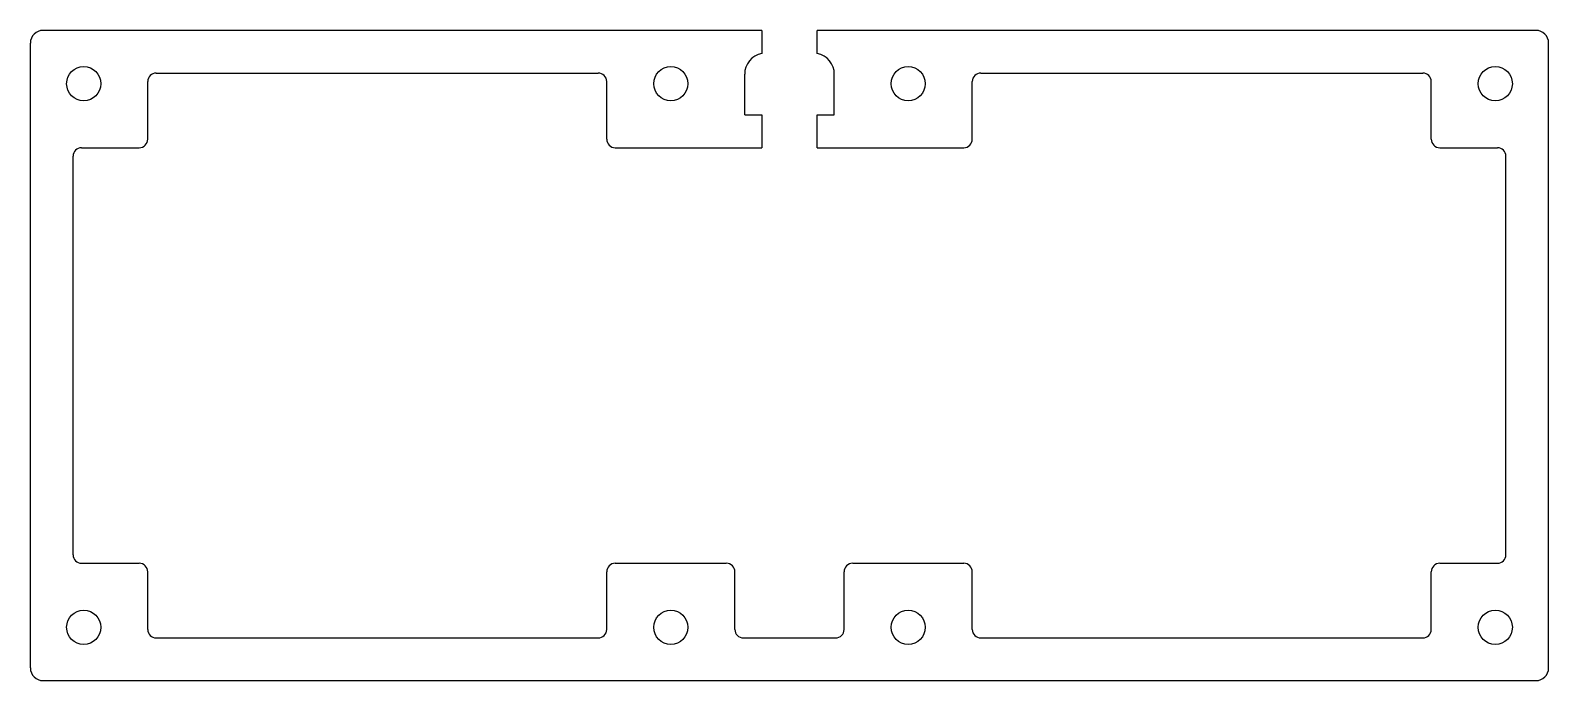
# Model space of a CAD drawing. Header units: metres. Extents: x -178 to 178, y -76 to 76.
import ezdxf

# ---------------------------------------------------------------- set-up
doc = ezdxf.new("R2010")
doc.units = ezdxf.units.M

msp = doc.modelspace()

# ---------------------------------------------------------------- linework, layer by layer
for p, q in [((-6.5, 76.2, 2.5), (-174.8, 76.2, 2.5)), ((-6.5, 76.2, 2.5), (-6.5, 70.8, 2.5)), ((6.5, 70.8, 2.5), (6.5, 76.2, 2.5)), ((174.8, 76.2, 2.5), (6.5, 76.2, 2.5)), ((-177.8, -73.2, 2.5), (-177.8, 73.2, 2.5)), ((177.8, -73.2, 2.5), (177.8, 73.2, 2.5)), ((-150.3, 50.7, 2.5), (-150.3, 64.2, 2.5)), ((-148.3, 66.2, 2.5), (-44.8, 66.2, 2.5)), ((-42.8, 50.7, 2.5), (-42.8, 64.2, 2.5)), ((-10.5, 56.4, 2.5), (-10.5, 65.9, 2.5)), ((10.5, 56.4, 2.5), (10.5, 65.9, 2.5)), ((42.8, 50.7, 2.5), (42.8, 64.2, 2.5)), ((44.8, 66.2, 2.5), (148.3, 66.2, 2.5)), ((150.3, 50.7, 2.5), (150.3, 64.2, 2.5)), ((-10.5, 56.4, 2.5), (-6.5, 56.4, 2.5)), ((-6.5, 56.4, 2.5), (-6.5, 48.65, 2.5)), ((6.5, 48.65, 2.5), (6.5, 56.4, 2.5)), ((6.5, 56.4, 2.5), (10.5, 56.4, 2.5)), ((-167.8, -46.7, 2.5), (-167.8, 46.7, 2.5)), ((-165.8, 48.7, 2.5), (-152.3, 48.7, 2.5)), ((-40.8, 48.7, 2.5), (-20, 48.7, 2.5)), ((-20, 48.65, 2.5), (-20, 48.7, 2.5)), ((-20, 48.65, 2.5), (-6.5, 48.65, 2.5)), ((6.5, 48.65, 2.5), (20, 48.65, 2.5)), ((20, 48.7, 2.5), (40.8, 48.7, 2.5)), ((20, 48.65, 2.5), (20, 48.7, 2.5)), ((152.3, 48.7, 2.5), (165.8, 48.7, 2.5)), ((167.8, -46.7, 2.5), (167.8, 46.7, 2.5)), ((-165.8, -48.7, 2.5), (-152.3, -48.7, 2.5)), ((-40.8, -48.7, 2.5), (-14.8, -48.7, 2.5)), ((14.8, -48.7, 2.5), (40.8, -48.7, 2.5)), ((152.3, -48.7, 2.5), (165.8, -48.7, 2.5)), ((-150.3, -64.2, 2.5), (-150.3, -50.7, 2.5)), ((-42.8, -64.2, 2.5), (-42.8, -50.7, 2.5)), ((-12.8, -64.2, 2.5), (-12.8, -50.7, 2.5)), ((12.8, -64.2, 2.5), (12.8, -50.7, 2.5)), ((42.8, -64.2, 2.5), (42.8, -50.7, 2.5)), ((150.3, -64.2, 2.5), (150.3, -50.7, 2.5)), ((-148.3, -66.2, 2.5), (-44.8, -66.2, 2.5)), ((-10.8, -66.2, 2.5), (10.8, -66.2, 2.5)), ((44.8, -66.2, 2.5), (148.3, -66.2, 2.5)), ((-174.8, -76.2, 2.5), (174.8, -76.2, 2.5))]:
    msp.add_line(p, q)
for centre in [(-165.3, 63.7, 2.5), (-27.8, 63.7, 2.5), (27.8, 63.7, 2.5), (165.3, 63.7, 2.5), (-165.3, -63.7, 2.5), (-27.8, -63.7, 2.5), (27.8, -63.7, 2.5), (165.3, -63.7, 2.5)]:
    msp.add_circle(centre, 4)
for centre, radius, start, end in [((-174.8, 73.2, 2.5), 3, 90, 180), ((174.8, 73.2, 2.5), 3, 0, 90), ((-5.5, 65.9, 2.5), 5, 101.537, 180), ((5.5, 65.9, 2.5), 5, 0, 78.463), ((-148.3, 64.2, 2.5), 2, 90, 180), ((-44.8, 64.2, 2.5), 2, 360, 450), ((44.8, 64.2, 2.5), 2, 90, 180), ((148.3, 64.2, 2.5), 2, 360, 450), ((-152.3, 50.7, 2.5), 2, -90, 0), ((-40.8, 50.7, 2.5), 2, 180, 270), ((40.8, 50.7, 2.5), 2, -90, 0), ((152.3, 50.7, 2.5), 2, 180, 270), ((-165.8, 46.7, 2.5), 2, 90, 180), ((165.8, 46.7, 2.5), 2, 0, 90), ((-165.8, -46.7, 2.5), 2, 180, 270), ((-152.3, -50.7, 2.5), 2, 0, 90), ((-40.8, -50.7, 2.5), 2, 90, 180), ((-14.8, -50.7, 2.5), 2, 0, 90), ((14.8, -50.7, 2.5), 2, 90, 180), ((40.8, -50.7, 2.5), 2, 0, 90), ((152.3, -50.7, 2.5), 2, 90, 180), ((165.8, -46.7, 2.5), 2, -90, 0), ((-148.3, -64.2, 2.5), 2, 180, 270), ((-44.8, -64.2, 2.5), 2, 270, 360), ((-10.8, -64.2, 2.5), 2, 180, 270), ((10.8, -64.2, 2.5), 2, 270, 360), ((44.8, -64.2, 2.5), 2, 180, 270), ((148.3, -64.2, 2.5), 2, 270, 360), ((-174.8, -73.2, 2.5), 3, 180, 270), ((174.8, -73.2, 2.5), 3, -90, 0)]:
    msp.add_arc(centre, radius, start, end)

doc.saveas('drawing.dxf')
